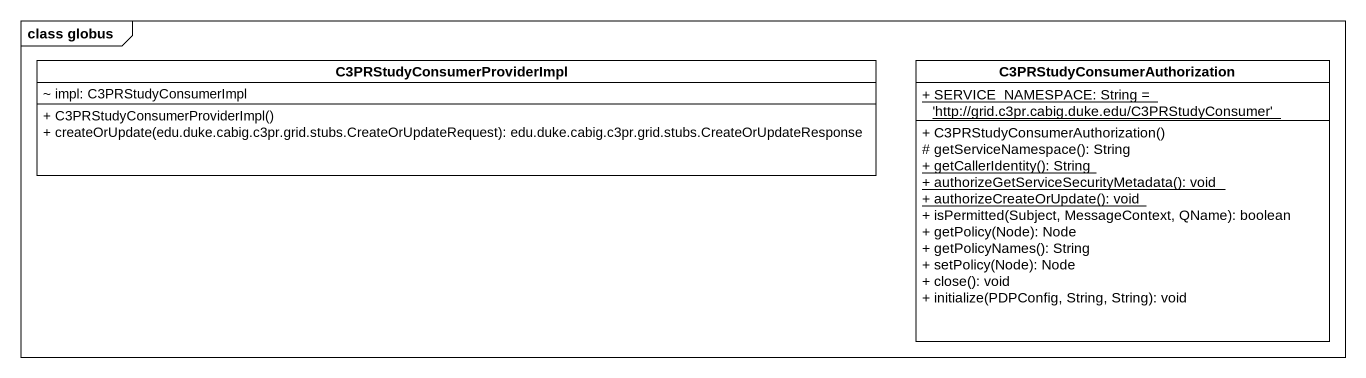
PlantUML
@startuml
mainframe class globus
hide circle
hide empty members
skinparam classAttributeIconSize 0
class "C3PRStudyConsumerProviderImpl" as C3PRStudyConsumerProviderImp {
  ~ impl: C3PRStudyConsumerImpl
  + C3PRStudyConsumerProviderImpl()
  + createOrUpdate(edu.duke.cabig.c3pr.grid.stubs.CreateOrUpdateRequest): edu.duke.cabig.c3pr.grid.stubs.CreateOrUpdateResponse
}
class "C3PRStudyConsumerAuthorization" as C3PRStudyConsumerAuthorizati {
  {static} + SERVICE_NAMESPACE: String = 'http://grid.c3pr.cabig.duke.edu/C3PRStudyConsumer'
  + C3PRStudyConsumerAuthorization()
  # getServiceNamespace(): String
  {static} + getCallerIdentity(): String
  {static} + authorizeGetServiceSecurityMetadata(): void
  {static} + authorizeCreateOrUpdate(): void
  + isPermitted(Subject, MessageContext, QName): boolean
  + getPolicy(Node): Node
  + getPolicyNames(): String
  + setPolicy(Node): Node
  + close(): void
  + initialize(PDPConfig, String, String): void
}
@enduml
